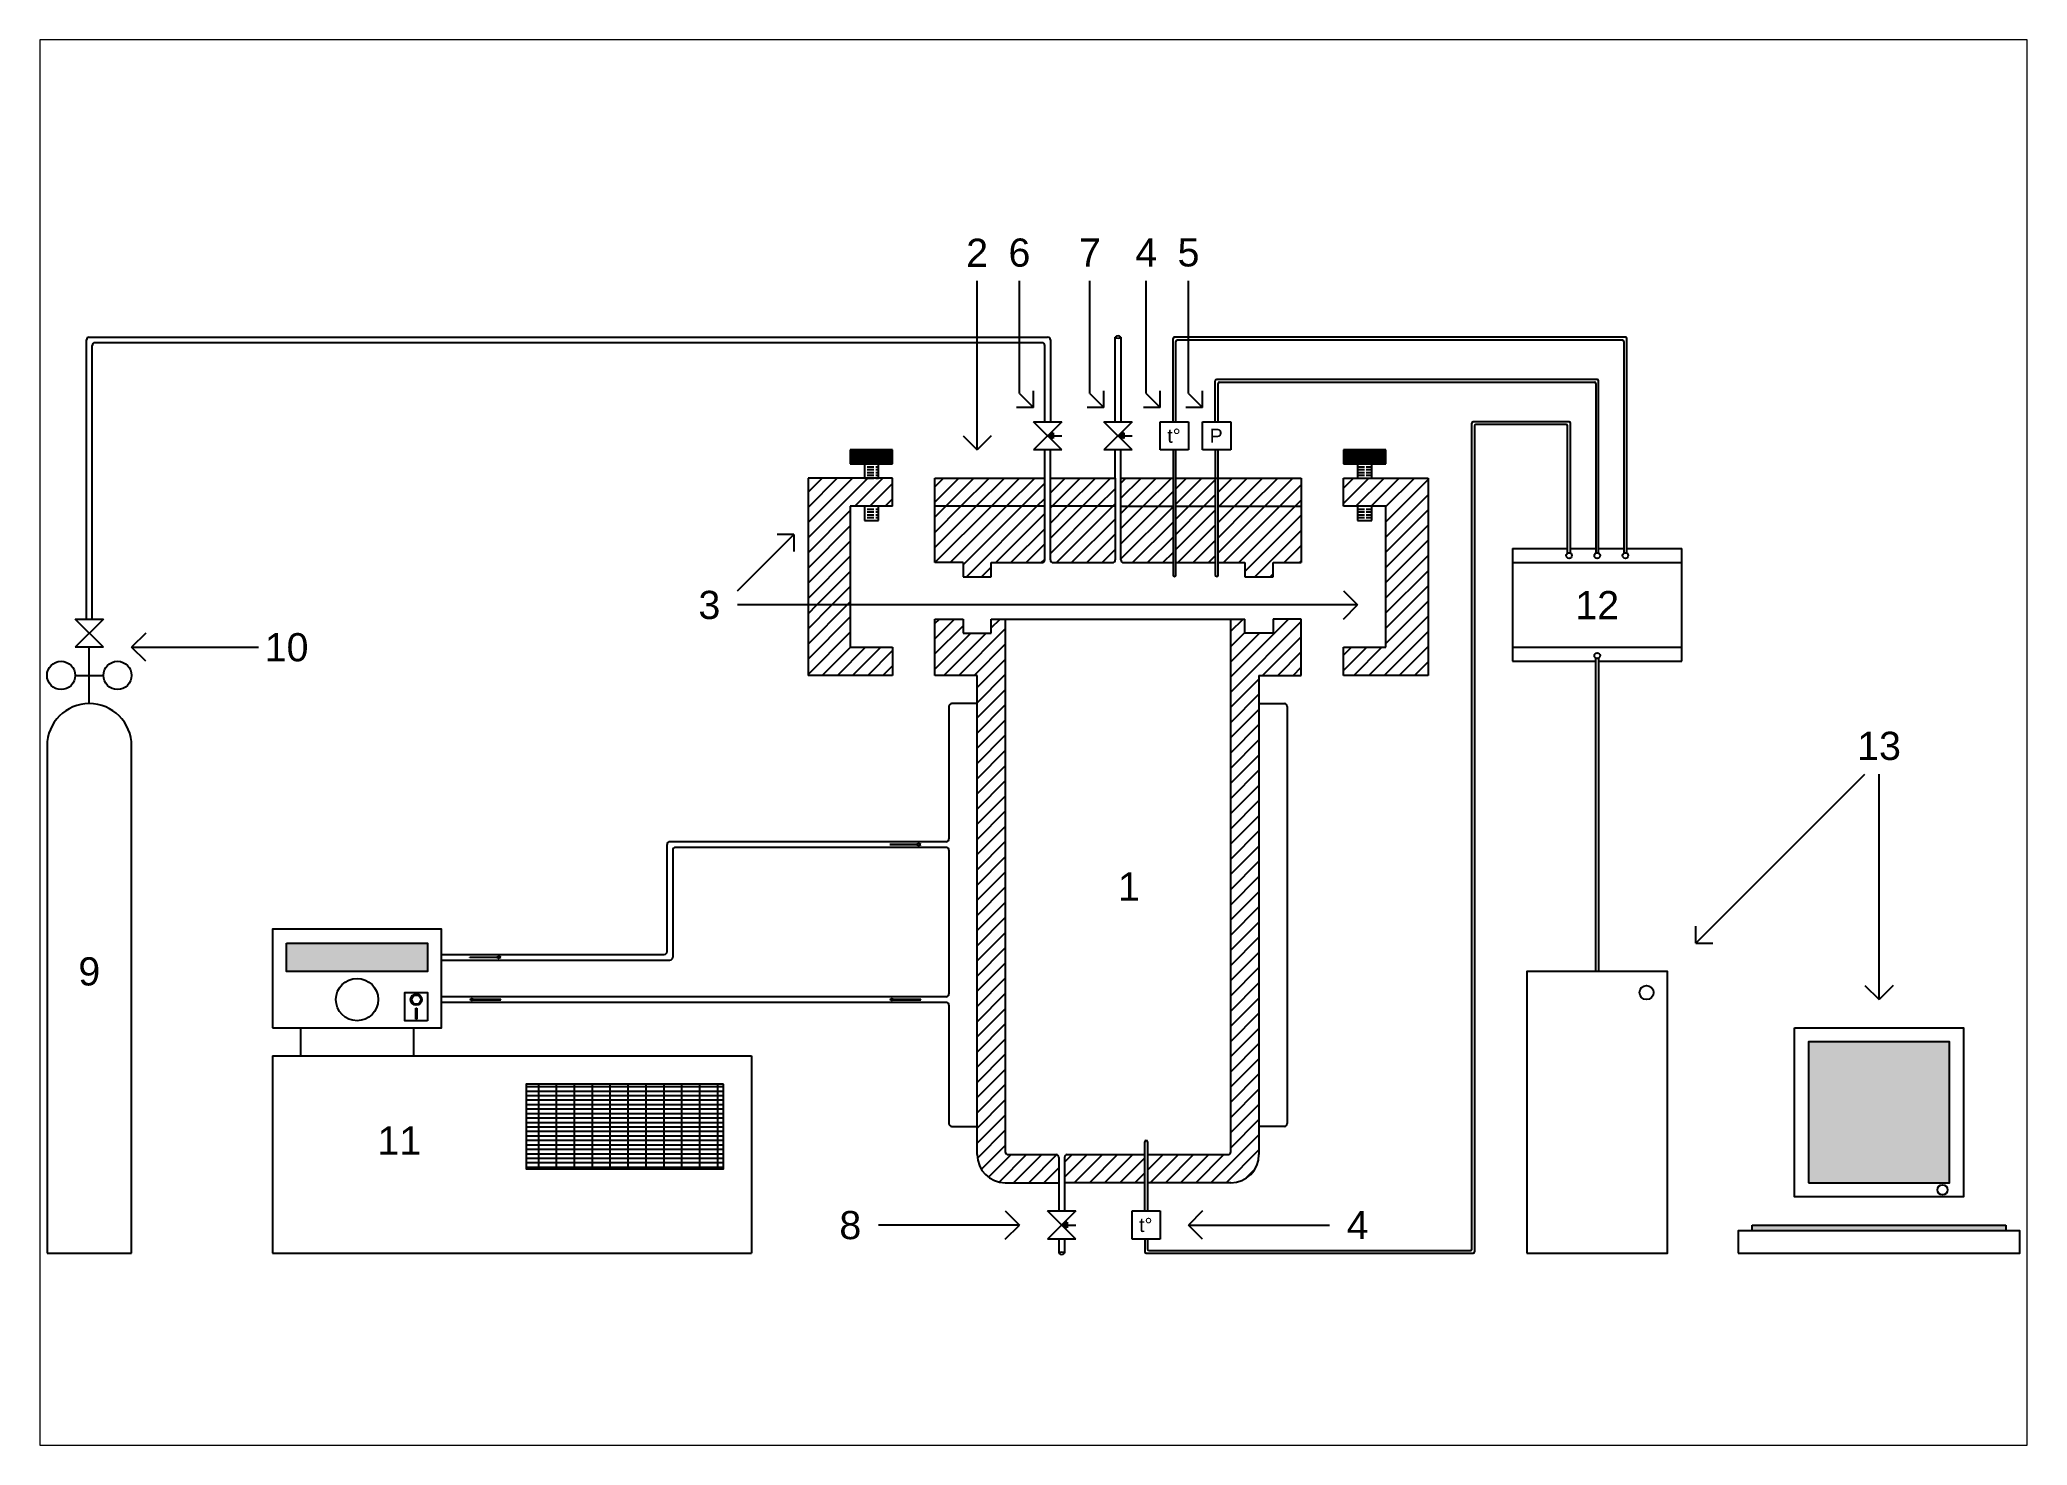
# Paper-space layout 'Макет' of a CAD drawing. Header units: millimetres. Extents: x 30 to 267, y 21 to 189.
# The model-space entities are those that its viewports show. They can reach past a viewport. Long polylines and large blocks are cut down to what shows.
import ezdxf
from ezdxf.enums import TextEntityAlignment as Align

# ---------------------------------------------------------------- set-up
doc = ezdxf.new("R2010")
doc.units = ezdxf.units.MM
doc.styles.get("Standard").update_dxf_attribs({"font": 'arial.ttf'})

msp = doc.modelspace()

# ---------------------------------------------------------------- hatches: boundary and pattern name
at = {"true_color": 0xffffff}
h = msp.add_hatch(color=7, dxfattribs=at)
h.dxf.hatch_style = 1
h.paths.add_polyline_path([(3570, 2910), (3550, 2900), (3570, 2890)])
h = msp.add_hatch(color=7, dxfattribs=at)
h.dxf.hatch_style = 1
h.paths.add_polyline_path([(3800, 2900), (3820, 2890), (3820, 2910)])
at = {"true_color": 0x636466}
h = msp.add_hatch(color=251, dxfattribs=at)
h.dxf.hatch_style = 1
h.paths.add_polyline_path([(2900, 2850), (2850, 2850), (2850, 2800), (2900, 2800)])
at = {"true_color": 0x939598}
h = msp.add_hatch(color=252, dxfattribs=at)
h.dxf.hatch_style = 1
h.paths.add_polyline_path([(2950, 2850), (2900, 2850), (2900, 2800), (2950, 2800)])
at = {"true_color": 0x636466}
h = msp.add_hatch(color=251, dxfattribs=at)
h.dxf.hatch_style = 1
h.paths.add_polyline_path([(3000, 2850), (2950, 2850), (2950, 2800), (3000, 2800)])
h = msp.add_hatch(color=251, dxfattribs=at)
h.dxf.hatch_style = 1
h.paths.add_polyline_path([(4650, 2850), (4600, 2850), (4600, 2800), (4650, 2800)])
at = {"true_color": 0x939598}
h = msp.add_hatch(color=252, dxfattribs=at)
h.dxf.hatch_style = 1
h.paths.add_polyline_path([(4700, 2850), (4650, 2850), (4650, 2800), (4700, 2800)])
at = {"true_color": 0x636466}
h = msp.add_hatch(color=251, dxfattribs=at)
h.dxf.hatch_style = 1
h.paths.add_polyline_path([(4750, 2850), (4700, 2850), (4700, 2800), (4750, 2800)])
at = {"true_color": 0xffffff}
h = msp.add_hatch(dxfattribs=at)
h.set_pattern_fill('ACAD_ISO02W100', scale=2)
h.paths.add_polyline_path([(2950, 2800), (2900, 2800), (2900, 2750), (2950, 2750)])
h = msp.add_hatch(dxfattribs=at)
h.set_pattern_fill('ACAD_ISO02W100', scale=2)
h.paths.add_polyline_path([(4700, 2800), (4650, 2800), (4650, 2750), (4700, 2750)])
h = msp.add_hatch(dxfattribs=at)
h.set_pattern_fill('ANSI31', scale=12)
h.paths.add_polyline_path([(2850, 2650), (3000, 2650), (3000, 2750), (2700, 2750), (2700, 2300), (2850, 2300)])
h = msp.add_hatch(dxfattribs=at)
h.set_pattern_fill('ANSI31', scale=12)
h.paths.add_polyline_path([(3540, 2750), (3150, 2750), (3150, 2650), (3540, 2650)])
h = msp.add_hatch(dxfattribs=at)
h.set_pattern_fill('ANSI31', scale=12)
h.paths.add_polyline_path([(3790, 2750), (3560, 2750), (3560, 2650), (3790, 2650)])
h = msp.add_hatch(dxfattribs=at)
h.set_pattern_fill('ANSI31', scale=12)
h.paths.add_polyline_path([(3810, 2750), (3810, 2650), (3995, 2650), (3995, 2750)])
h = msp.add_hatch(dxfattribs=at)
h.set_pattern_fill('ANSI31', scale=12)
h.paths.add_polyline_path([(4145, 2650), (4145, 2750), (4005, 2750), (4005, 2650)])
h = msp.add_hatch(dxfattribs=at)
h.set_pattern_fill('ANSI31', scale=12)
h.paths.add_polyline_path([(4155, 2750), (4155, 2650), (4450, 2650), (4450, 2750)])
h = msp.add_hatch(dxfattribs=at)
h.set_pattern_fill('ANSI31', scale=12)
h.paths.add_polyline_path([(4900, 2750), (4600, 2750), (4600, 2650), (4750, 2650), (4750, 2150), (4600, 2150), (4600, 2050), (4900, 2050)])
h = msp.add_hatch(dxfattribs=at)
h.set_pattern_fill('ACAD_ISO02W100', scale=2)
h.paths.add_polyline_path([(2950, 2650), (2900, 2650), (2900, 2600), (2950, 2600)])
h = msp.add_hatch(dxfattribs=at)
h.set_pattern_fill('ANSI31', scale=12)
h.paths.add_polyline_path([(3540, 2650), (3150, 2650), (3150, 2450), (3250, 2450), (3250, 2400), (3350, 2400), (3350, 2450), (3530, 2450, 0.414214), (3540, 2460)])
h = msp.add_hatch(dxfattribs=at)
h.set_pattern_fill('ANSI31', scale=12)
h.paths.add_polyline_path([(3790, 2650), (3560, 2650), (3560, 2460, 0.414214), (3570, 2450), (3780, 2450, 0.414214), (3790, 2460)])
h = msp.add_hatch(dxfattribs=at)
h.set_pattern_fill('ANSI31', scale=12)
h.paths.add_polyline_path([(3995, 2450), (3995, 2650), (3810, 2650), (3810, 2460, 0.414214), (3820, 2450)])
h = msp.add_hatch(dxfattribs=at)
h.set_pattern_fill('ANSI31', scale=12)
h.paths.add_polyline_path([(4005, 2450), (4145, 2450), (4145, 2650), (4005, 2650)])
h = msp.add_hatch(dxfattribs=at)
h.set_pattern_fill('ANSI31', scale=12)
h.paths.add_polyline_path([(4350, 2450), (4450, 2450), (4450, 2650), (4155, 2650), (4155, 2450), (4250, 2450), (4250, 2400), (4350, 2400)])
h = msp.add_hatch(dxfattribs=at)
h.set_pattern_fill('ACAD_ISO02W100', scale=2)
h.paths.add_polyline_path([(4700, 2650), (4650, 2650), (4650, 2600), (4700, 2600)])
h = msp.add_hatch(dxfattribs=at)
h.set_pattern_fill('ANSI31', scale=12)
h.paths.add_polyline_path([(2850, 2300), (2700, 2300), (2700, 2050), (3000, 2050), (3000, 2150), (2850, 2150)])
h = msp.add_hatch(dxfattribs=at)
h.set_pattern_fill('ANSI31', scale=12)
h.paths.add_polyline_path([(3400, 2250), (3350, 2250), (3350, 2200), (3250, 2200), (3250, 2250), (3150, 2250), (3150, 2050), (3300, 2050), (3300, 350, 0.414214), (3400, 250), (3590, 250), (3590, 350), (3400, 350)])
h.paths.add_polyline_path([(4300, 350), (4300, 2050), (4450, 2050), (4450, 2250), (4350, 2250), (4350, 2200), (4250, 2200), (4250, 2250), (4200, 2250), (4200, 350), (3905, 350), (3905, 250), (4200, 250, 0.414214)])
h = msp.add_hatch(dxfattribs=at)
h.set_pattern_fill('ANSI31', scale=12)
h.paths.add_polyline_path([(3400, 2250), (3350, 2250), (3350, 2200), (3250, 2200), (3250, 2250), (3150, 2250), (3150, 2050), (3300, 2050), (3300, 350, 0.414214), (3400, 250), (3590, 250), (3590, 350), (3400, 350)])
h = msp.add_hatch(dxfattribs=at)
h.set_pattern_fill('ANSI31', scale=12)
h.paths.add_polyline_path([(4300, 2050), (4450, 2050), (4450, 2250), (4350, 2250), (4350, 2200), (4250, 2200), (4250, 2250), (4200, 2250), (4200, 350), (3905, 350), (3905, 250), (4200, 250, 0.414214), (4300, 350)])
h = msp.add_hatch(color=7, dxfattribs=at)
h.dxf.hatch_style = 1
h.paths.add_polyline_path([(3090, 1454.5), (3090, 1450.5), (2990, 1450.5), (2990, 1449.5), (3090, 1449.5), (3090, 1445.5), (3100, 1450)])
h = msp.add_hatch(color=256)
h.dxf.hatch_style = 1
h.set_gradient()
h.paths.add_polyline_path([(850, 1100), (850, 1000), (1350, 1000), (1350, 1100)])
h = msp.add_hatch(color=7, dxfattribs=at)
h.dxf.hatch_style = 1
h.paths.add_polyline_path([(1600, 1054.5), (1600, 1050.5), (1500, 1050.5), (1500, 1049.5), (1600, 1049.5), (1600, 1045.5), (1610, 1050)])
h = msp.add_hatch(color=256)
h.dxf.hatch_style = 1
h.paths.add_polyline_path([(1330, 900, 1), (1290, 900, 1)])
h.paths.add_polyline_path([(1294, 900, -1), (1326, 900, -1)], flags=16)
h = msp.add_hatch(color=256)
h.dxf.hatch_style = 1
h.paths.add_polyline_path([(1312, 870), (1308, 870), (1308, 830), (1312, 830)])
h = msp.add_hatch(color=7, dxfattribs=at)
h.dxf.hatch_style = 1
h.paths.add_polyline_path([(1510, 899.5), (1610, 899.5), (1610, 900.5), (1510, 900.5), (1510, 904.5), (1500, 900), (1510, 895.5)])
h = msp.add_hatch(color=7, dxfattribs=at)
h.dxf.hatch_style = 1
h.paths.add_polyline_path([(3000, 899.5), (3100, 899.5), (3100, 900.5), (3000, 900.5), (3000, 904.5), (2990, 900), (3000, 895.5)])
h = msp.add_hatch(color=256)
h.dxf.hatch_style = 1
h.set_gradient()
h.paths.add_polyline_path([(6250, 250), (6750, 250), (6750, 750), (6250, 750)])
h = msp.add_hatch()
h.set_pattern_fill('GRATE', color=256, scale=20)
h.set_pattern_definition([(0, (1300, -250), (0, 15.875), []), (90, (1300, -250), (-63.5, 4e-15), [])])
h.paths.add_polyline_path([(1700, 600), (1700, 300), (2400, 300), (2400, 600)])
h = msp.add_hatch(dxfattribs=at)
h.set_pattern_fill('ANSI31', scale=12)
h.paths.add_polyline_path([(3895, 350), (3610, 350), (3610, 250), (3895, 250)])
h = msp.add_hatch(dxfattribs=at)
h.set_pattern_fill('ANSI31', scale=12)
h.paths.add_polyline_path([(3895, 350), (3610, 350), (3610, 250), (3895, 250)])
h = msp.add_hatch(color=7, dxfattribs=at)
h.dxf.hatch_style = 1
h.paths.add_polyline_path([(3600, 100), (3620, 90), (3620, 110)])
h = msp.add_hatch(color=7, dxfattribs=at)
h.dxf.hatch_style = 1
h.paths.add_polyline_path([(6950, 100), (6050, 100), (6050, 80), (6950, 80)])

# ---------------------------------------------------------------- linework, layer by layer
for p, q in [((3300, 2850), (3300, 3450)), ((3450, 3050), (3450, 3450)), ((3700, 3050), (3700, 3450)), ((3900, 3050), (3900, 3450)), ((4050, 3050), (4050, 3450)), ((150, 3250), (3550, 3250)), ((3790, 2950), (3790, 3250)), ((3810, 3250), (3810, 2950)), ((3995, 2950), (3995, 3245)), ((5600, 3250), (4000, 3250)), ((5605, 2483.7), (5605, 3245)), ((140, 2250), (140, 3240)), ((160, 2250), (160, 3220)), ((3530, 3230), (170, 3230)), ((3540, 2950), (3540, 3220)), ((3560, 3240), (3560, 2950)), ((4005, 2950), (4005, 3235)), ((4010, 3240), (5590, 3240)), ((5595, 3235), (5595, 2483.7)), ((3450, 3050), (3500, 3000)), ((3500, 3000), (3500, 3060)), ((3700, 3050), (3750, 3000)), ((3750, 3000), (3750, 3060)), ((3900, 3050), (3950, 3000)), ((3950, 3000), (3950, 3060)), ((4050, 3050), (4100, 3000)), ((4100, 3000), (4100, 3060)), ((4145, 2950), (4145, 3095)), ((5500, 3100), (4150, 3100)), ((4155, 2950), (4155, 3085)), ((4160, 3090), (5490, 3090)), ((5495, 3085), (5495, 2483.7)), ((5505, 2483.7), (5505, 3095)), ((3500, 3000), (3440, 3000)), ((3750, 3000), (3690, 3000)), ((3950, 3000), (3890, 3000)), ((4100, 3000), (4040, 3000)), ((3250, 2900), (3300, 2850)), ((3350, 2900), (3300, 2850)), ((3500, 2950), (3600, 2950)), ((3600, 2950), (3500, 2850)), ((3600, 2850), (3500, 2950)), ((3570, 2910), (3550, 2900)), ((3570, 2890), (3550, 2900)), ((3570, 2910), (3570, 2890)), ((3570, 2900), (3600, 2900)), ((3750, 2950), (3850, 2950)), ((3850, 2950), (3750, 2850)), ((3850, 2850), (3750, 2950)), ((3820, 2910), (3800, 2900)), ((3820, 2890), (3800, 2900)), ((3820, 2910), (3820, 2890)), ((3820, 2900), (3850, 2900)), ((3950, 2850), (3950, 2950)), ((3950, 2950), (4000, 2950)), ((4000, 2950), (4050, 2950)), ((4050, 2950), (4050, 2850)), ((4100, 2850), (4100, 2950)), ((4100, 2950), (4150, 2950)), ((4150, 2950), (4200, 2950)), ((4200, 2950), (4200, 2850)), ((5055, 15), (5055, 2945)), ((5400, 2950), (5060, 2950)), ((5065, 2935), (5065, 5)), ((5390, 2940), (5070, 2940)), ((5395, 2483.7), (5395, 2935)), ((5405, 2483.7), (5405, 2945)), ((3000, 2850), (2850, 2850)), ((2850, 2850), (2850, 2800)), ((2900, 2800), (2900, 2850)), ((2950, 2800), (2950, 2850)), ((3000, 2800), (3000, 2850)), ((3600, 2850), (3500, 2850)), ((3540, 2750), (3540, 2850)), ((3560, 2750), (3560, 2850)), ((3850, 2850), (3750, 2850)), ((3790, 2750), (3790, 2850)), ((3810, 2750), (3810, 2850)), ((4050, 2850), (3950, 2850)), ((3995, 2850), (3995, 2405)), ((4005, 2405), (4005, 2850)), ((4200, 2850), (4100, 2850)), ((4145, 2850), (4145, 2405)), ((4155, 2405), (4155, 2850)), ((4750, 2850), (4600, 2850)), ((4600, 2850), (4600, 2800)), ((4650, 2800), (4650, 2850)), ((4700, 2800), (4700, 2850)), ((4750, 2800), (4750, 2850)), ((2850, 2800), (2900, 2800)), ((2900, 2800), (2900, 2750)), ((2900, 2800), (2950, 2800)), ((2950, 2750), (2950, 2800)), ((2950, 2800), (3000, 2800)), ((4600, 2800), (4650, 2800)), ((4650, 2800), (4650, 2750)), ((4650, 2800), (4700, 2800)), ((4700, 2750), (4700, 2800)), ((4700, 2800), (4750, 2800)), ((3000, 2750), (2700, 2750)), ((2700, 2750), (2700, 2050)), ((3000, 2650), (3000, 2750)), ((3150, 2650), (3150, 2750)), ((3150, 2750), (3540, 2750)), ((3540, 2460), (3540, 2750)), ((3560, 2460), (3560, 2750)), ((3560, 2750), (3790, 2750)), ((3790, 2750), (3790, 2460)), ((3810, 2460), (3810, 2750)), ((3810, 2750), (3995, 2750)), ((4005, 2750), (4145, 2750)), ((4145, 2750), (4155, 2750)), ((4155, 2750), (4450, 2750)), ((4450, 2750), (4450, 2650)), ((4600, 2750), (4900, 2750)), ((4600, 2650), (4600, 2750)), ((4900, 2750), (4900, 2050)), ((3000, 2650), (2850, 2650)), ((2850, 2650), (2850, 2150)), ((2900, 2650), (2900, 2600)), ((2950, 2600), (2950, 2650)), ((3150, 2450), (3150, 2650)), ((3540, 2650), (3150, 2650)), ((3790, 2650), (3560, 2650)), ((3810, 2650), (3995, 2650)), ((4005, 2650), (4145, 2650)), ((4155, 2650), (4450, 2650)), ((4450, 2650), (4450, 2450)), ((4750, 2650), (4600, 2650)), ((4650, 2650), (4650, 2600)), ((4700, 2600), (4700, 2650)), ((4750, 2150), (4750, 2650)), ((2450, 2350), (2650, 2550)), ((2650, 2550), (2590, 2550)), ((2650, 2550), (2650, 2490)), ((2900, 2600), (2950, 2600)), ((4650, 2600), (4700, 2600)), ((5200, 2500), (5200, 2100)), ((5200, 2500), (5395, 2500)), ((5405, 2500), (5495, 2500)), ((5505, 2500), (5595, 2500)), ((5605, 2500), (5800, 2500)), ((5800, 2100), (5800, 2500)), ((3250, 2450), (3150, 2450)), ((3250, 2450), (3250, 2400)), ((3250, 2400), (3350, 2400)), ((3350, 2400), (3350, 2450)), ((3350, 2450), (3530, 2450)), ((3570, 2450), (3780, 2450)), ((3820, 2450), (3995, 2450)), ((4000, 2400), (4000, 2400)), ((4005, 2450), (4145, 2450)), ((4150, 2400), (4150, 2400)), ((4155, 2450), (4250, 2450)), ((4250, 2450), (4250, 2400)), ((4250, 2400), (4350, 2400)), ((4350, 2400), (4350, 2450)), ((4350, 2450), (4450, 2450)), ((5200, 2450), (5800, 2450)), ((4600, 2350), (4650, 2300)), ((4650, 2300), (2450, 2300)), ((4600, 2250), (4650, 2300)), ((100, 2250), (200, 2250)), ((200, 2250), (100, 2150)), ((200, 2150), (100, 2250)), ((350, 2200), (300, 2150)), ((3150, 2050), (3150, 2250)), ((3150, 2250), (3250, 2250)), ((3250, 2250), (3250, 2200)), ((3250, 2200), (3350, 2200)), ((3350, 2200), (3350, 2250)), ((3350, 2250), (4250, 2250)), ((3400, 2250), (3400, 360)), ((4200, 360), (4200, 2250)), ((4250, 2200), (4250, 2250)), ((4350, 2200), (4250, 2200)), ((4350, 2250), (4350, 2200)), ((4450, 2250), (4350, 2250)), ((4450, 2050), (4450, 2250)), ((200, 2150), (100, 2150)), ((150, 1950), (150, 2150)), ((300, 2150), (750, 2150)), ((350, 2100), (300, 2150)), ((2850, 2150), (3000, 2150)), ((3000, 2150), (3000, 2050)), ((4600, 2050), (4600, 2150)), ((4600, 2150), (4750, 2150)), ((5200, 2150), (5800, 2150)), ((100, 2050), (200, 2050)), ((3000, 2050), (2700, 2050)), ((3300, 2050), (3150, 2050)), ((3300, 350), (3300, 2050)), ((4300, 2050), (4300, 350)), ((4300, 2050), (4450, 2050)), ((4900, 2050), (4600, 2050)), ((5200, 2100), (5495, 2100)), ((5495, 1000), (5495, 2111.3)), ((5505, 2111.3), (5505, 1000)), ((5505, 2100), (5800, 2100)), ((3200, 1940), (3200, 1470)), ((3300, 1950), (3210, 1950)), ((4300, 1950), (4390, 1950)), ((4400, 1940), (4400, 460)), ((0, 1800), (0, 0)), ((300, 0), (300, 1800)), ((5850, 1100), (6450, 1700)), ((6500, 900), (6500, 1700)), ((2200, 1070), (2200, 1450)), ((3190, 1460), (2210, 1460)), ((2220, 1430), (2220, 1050)), ((3190, 1440), (2230, 1440)), ((2990, 1450.5), (3090, 1450.5)), ((2990, 1449.5), (2990, 1450.5)), ((3090, 1449.5), (2990, 1449.5)), ((3090, 1450.5), (3090, 1454.5)), ((3100, 1450), (3090, 1454.5)), ((3090, 1445.5), (3100, 1450)), ((3090, 1445.5), (3090, 1449.5)), ((3200, 1430), (3200, 920)), ((5850, 1100), (5850, 1160)), ((1400, 1060), (2190, 1060)), ((5850, 1100), (5910, 1100)), ((1400, 1040), (2210, 1040)), ((1500, 1050.5), (1600, 1050.5)), ((1500, 1049.5), (1500, 1050.5)), ((1600, 1049.5), (1500, 1049.5)), ((1600, 1050.5), (1600, 1054.5)), ((1610, 1050), (1600, 1054.5)), ((1600, 1045.5), (1610, 1050)), ((1600, 1045.5), (1600, 1049.5)), ((6450, 950), (6500, 900)), ((6550, 950), (6500, 900)), ((1308, 830), (1308, 870)), ((1308, 870), (1312, 870)), ((1312, 870), (1312, 830)), ((3190, 910), (1400, 910)), ((3190, 890), (1400, 890)), ((1500, 900), (1510, 904.5)), ((1510, 895.5), (1500, 900)), ((1510, 900.5), (1510, 904.5)), ((1610, 900.5), (1510, 900.5)), ((1510, 895.5), (1510, 899.5)), ((1510, 899.5), (1610, 899.5)), ((1610, 899.5), (1610, 900.5)), ((2990, 900), (3000, 904.5)), ((3000, 895.5), (2990, 900)), ((3000, 900.5), (3000, 904.5)), ((3100, 900.5), (3000, 900.5)), ((3000, 895.5), (3000, 899.5)), ((3000, 899.5), (3100, 899.5)), ((3100, 899.5), (3100, 900.5)), ((3200, 880), (3200, 460)), ((900, 700), (900, 800)), ((1300, 800), (1300, 700)), ((1312, 830), (1308, 830)), ((800, 700), (800, 0)), ((800, 700), (2500, 700)), ((2500, 700), (2500, 0)), ((3210, 450), (3300, 450)), ((4390, 450), (4300, 450)), ((3895, 150), (3895, 395)), ((3900, 400), (3900, 400)), ((3905, 395), (3905, 150)), ((3410, 350), (3580, 350)), ((3590, 340), (3590, 150)), ((3610, 340), (3610, 150)), ((3620, 350), (3895, 350)), ((3905, 350), (4190, 350)), ((3400, 250), (3590, 250)), ((3895, 250), (3610, 250)), ((4200, 250), (3905, 250)), ((3400, 150), (3450, 100)), ((3550, 150), (3650, 150)), ((3650, 150), (3550, 50)), ((3650, 50), (3550, 150)), ((3850, 50), (3850, 150)), ((3850, 150), (3900, 150)), ((3900, 150), (3950, 150)), ((3950, 150), (3950, 50)), ((4100, 150), (4050, 100)), ((3450, 100), (2950, 100)), ((3400, 50), (3450, 100)), ((3620, 110), (3600, 100)), ((3620, 90), (3600, 100)), ((3620, 110), (3620, 90)), ((3620, 100), (3650, 100)), ((4100, 50), (4050, 100)), ((4050, 100), (4550, 100)), ((6050, 80), (6050, 100)), ((6050, 100), (6950, 100)), ((6950, 100), (6950, 80)), ((0, 0), (300, 0)), ((800, 0), (2500, 0)), ((3650, 50), (3550, 50)), ((3590, 50), (3590, 0)), ((3610, 50), (3610, 0)), ((3950, 50), (3850, 50)), ((3895, 50), (3895, 5)), ((3900, 0), (5060, 0)), ((3905, 50), (3905, 15)), ((3910, 10), (5050, 10))]:
    msp.add_line(p, q)
for points in [[(800, 800), (1400, 800), (1400, 1150), (800, 1150)], [(850, 1100), (1350, 1100), (1350, 1000), (850, 1000)], [(5250, 0), (5750, 0), (5750, 1000), (5250, 1000)], [(1350, 825), (1270, 825), (1270, 925), (1350, 925)], [(6200, 800), (6800, 800), (6800, 200), (6200, 200)], [(6250, 250), (6750, 250), (6750, 750), (6250, 750)], [(2400, 600), (1700, 600), (1700, 300), (2400, 300)], [(6000, 0), (7000, 0), (7000, 80), (6000, 80)]]:
    msp.add_lwpolyline(points, close=True)
for centre, radius in [((5400, 2475), 10), ((5500, 2475), 10), ((5600, 2475), 10), ((5500, 2120), 10), ((50, 2050), 50), ((250, 2050), 50), ((1100, 900), 75), ((1310, 900), 20), ((5675, 925), 25), ((1310, 900), 16), ((6725, 225), 18)]:
    msp.add_circle(centre, radius)
for centre, radius, start, end in [((150, 3240), 10, 90, 180), ((3550, 3240), 10, 0, 90), ((3800, 3240), 14.1, 45, 135), ((3800, 3260), 14.1, 225, 315), ((4000, 3245), 5, 90, 180), ((5600, 3245), 5, 360, 90), ((170, 3220), 10, 90, 180), ((3530, 3220), 10, 0, 90), ((4010, 3235), 5, 90, 180), ((5590, 3235), 5, 0, 90), ((4150, 3095), 5, 90, 180), ((4160, 3085), 5, 90, 180), ((5490, 3085), 5, 0, 90), ((5500, 3095), 5, 0, 90), ((5060, 2945), 5, 90, 180), ((5070, 2935), 5, 90, 180), ((5390, 2935), 5, 0, 90), ((5400, 2945), 5, 0, 90), ((3530, 2460), 10, 270, 0), ((3570, 2460), 10, 180, 270), ((3780, 2460), 10, 270, 0), ((3820, 2460), 10, 180, 270), ((4000, 2405), 5, 180, 270), ((4000, 2405), 5, 270, 0), ((4150, 2405), 5, 180, 270), ((4150, 2405), 5, 270, 0), ((150, 1800), 150, 0, 180), ((3210, 1940), 10, 90, 180), ((4390, 1940), 10, 0, 90), ((2210, 1450), 10, 90, 180), ((2230, 1430), 10, 90, 180), ((3190, 1470), 10, 270, 0), ((3190, 1430), 10, 0, 90), ((2190, 1070), 10, 270, 0), ((2210, 1050), 10, 270, 0), ((3190, 920), 10, 270, 0), ((3190, 880), 10, 0, 90), ((3210, 460), 10, 180, 270), ((4390, 460), 10, 270, 0), ((3410, 360), 10, 180, 270), ((3900, 395), 5, 90, 180), ((3900, 395), 5, 0, 90), ((4190, 360), 10, 270, 0), ((3400, 350), 100, 180, 270), ((3580, 340), 10, 0, 90), ((3620, 340), 10, 90, 180), ((4200, 350), 100, 270, 0), ((3600, -10), 14.1, 45, 135), ((3600, 10), 14.1, 225, 315), ((3900, 5), 5, 180, 270), ((3910, 15), 5, 180, 270), ((5050, 15), 5, 270, 0), ((5060, 5), 5, 270, 0)]:
    msp.add_arc(centre, radius, start, end)

# ---------------------------------------------------------------- texts
for s, p in [('2', (3300, 3550)), ('6', (3450, 3550)), ('7', (3700, 3550)), ('4', (3900, 3550)), ('5', (4050, 3550)), ('3', (2350, 2300)), ('12', (5500, 2300)), ('10', (850, 2150)), ('1', (3838.8, 1301.1)), ('9', (150, 1000)), ('11', (1250, 400)), ('8', (2850, 100)), ('4', (4650, 100))]:
    msp.add_text(s, height=100).set_placement(p, align=Align.MIDDLE)
for s, p in [('t°', (3974.7, 2875.3)), ('P', (4124.7, 2875.3)), ('t°', (3874.7, 75.3))]:
    msp.add_text(s, height=50).set_placement(p)
msp.add_text('13', height=100).set_placement((6500, 1750), align=Align.CENTER)

psp = doc.layouts.new('Макет')

# ---------------------------------------------------------------- viewports
at = {"layer": '0'}
psp.add_viewport(center=(148.5, 105), size=(237.6, 168), view_center_point=(3500, 1811.93), view_height=4986.0676, dxfattribs=at)

doc.saveas('drawing.dxf')
